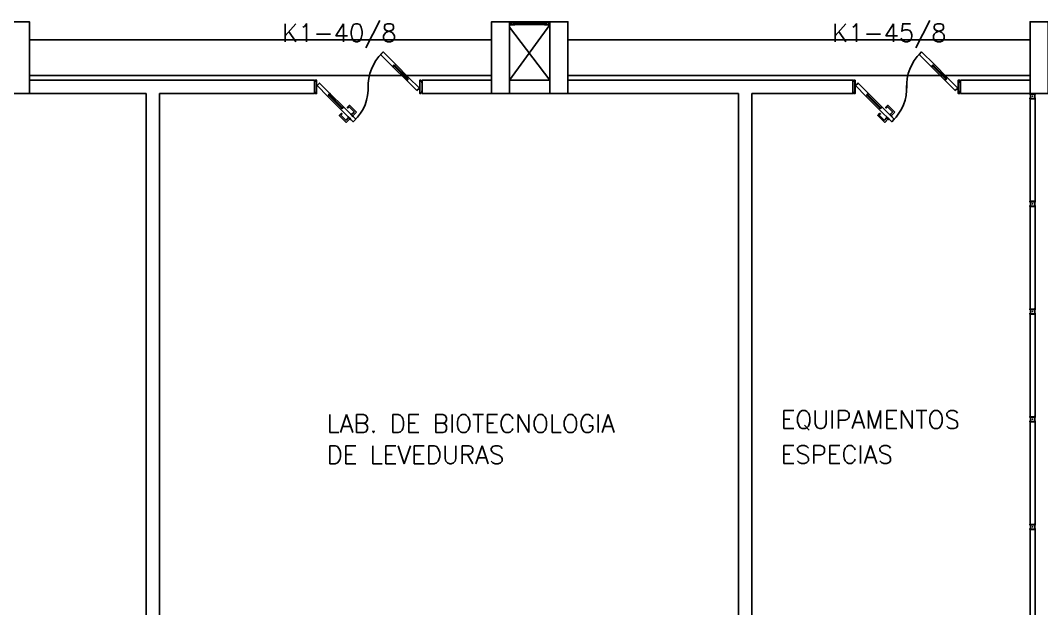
# Model space of a CAD drawing. Header units: millimetres. Extents: x 2801 to 3319, y 1187 to 1422.
# Drawn here: x 3088.27 to 3099.65, y 1344.54 to 1351.09 of the extents above; entities that cross this region are included whole.
import ezdxf

# ---------------------------------------------------------------- set-up
doc = ezdxf.new("R2010")
doc.units = ezdxf.units.MM
for name, color, linetype in [('AR-ALV', 2, 'Continuous'), ('AR-ESQ', 1, 'Continuous'), ('AR-ESTC', 3, 'Continuous'), ('AR-PORTA', 1, 'Continuous'), ('AR-SHAFT', 1, 'Continuous'), ('DIV2', 2, 'Continuous'), ('DT-ESQ-BAGUETE-C', 2, 'Continuous'), ('DT-ESQ-PERFIL CADEIRA-C', 2, 'Continuous'), ('DT-ESQ-PERFIL CADEIRA-V', 1, 'Continuous'), ('DT-ESQ-VENEZIANA-C', 2, 'Continuous'), ('DT-ESQ-VENEZIANA-V', 2, 'Continuous'), ('ENDEREÇO', 2, 'Continuous'), ('maçaneta', 1, 'Continuous'), ('mov', 1, 'Continuous'), ('PM-PERFIL U-C', 2, 'Continuous'), ('PM-VIDRO', 1, 'Continuous'), ('pm1', 2, 'Continuous'), ('pm2', 2, 'Continuous'), ('TEXTO', 2, 'Continuous')]:
    doc.layers.add(name, color=color, linetype=linetype)
doc.styles.add('UNB-100', font='simplex.shx', dxfattribs={"height": 0.2})
doc.styles.add('UNB1-100', font='simplex.shx', dxfattribs={"height": 0.2})

# ---------------------------------------------------------------- blocks, each defined once
blk = doc.blocks.new('EF01-P')
at = {"layer": 'DT-ESQ-BAGUETE-C', "ltscale": 0.1}
for points in [[(0.002, 0.035), (0.015, 0.035), (0.015, 0.033), (0.002, 0.033), (0.002, 0.005), (0.015, 0.005), (0.015, 0.004), (0.002, 0.004, -0.414214), (0, 0.005), (0, 0.033, -0.414214)], [(0.448, 0.035), (0.435, 0.035), (0.435, 0.033), (0.448, 0.033), (0.448, 0.005), (0.435, 0.005), (0.435, 0.004), (0.448, 0.004, 0.414214), (0.45, 0.005), (0.45, 0.033, 0.414214)]]:
    blk.add_lwpolyline(points, format="xyb", close=True, dxfattribs=at)
at = {"layer": 'DT-ESQ-PERFIL CADEIRA-C', "color": 2, "ltscale": 0.1}
for points in [[(0.01, 0.002), (0.01, 0.003), (0.002, 0.003, 1), (0.002, 0), (0.015, 0, 0.414214), (0.016, 0.002), (0.016, 0.033), (0.043, 0.033)], [(0.407, 0.006), (0.432, 0.006), (0.432, 0.016), (0.433, 0.016), (0.433, 0.006, -0.414214), (0.432, 0.005), (0.407, 0.005), (0.394, 0.005, -1), (0.394, 0.008), (0.407, 0.008), (0.407, 0.02), (0.407, 0.032), (0.394, 0.032, -1), (0.394, 0.035), (0.407, 0.035), (0.433, 0.035, -0.414214), (0.435, 0.033), (0.435, 0.002), (0.448, 0.002)]]:
    blk.add_lwpolyline(points, format="xyb", dxfattribs=at)
at = {"layer": 'DT-ESQ-PERFIL CADEIRA-C', "ltscale": 0.1}
for points in [[(0.043, 0.006), (0.018, 0.006), (0.018, 0.016), (0.016, 0.016), (0.016, 0.006, 0.414214), (0.018, 0.005), (0.043, 0.005), (0.056, 0.005, 1), (0.056, 0.008), (0.043, 0.008), (0.043, 0.02), (0.043, 0.032), (0.056, 0.032, 1), (0.056, 0.035), (0.043, 0.035), (0.016, 0.035, 0.414214), (0.015, 0.033), (0.015, 0.002), (0.002, 0.002)], [(0.041, 0.02), (0.041, 0.032, -0.414214), (0.043, 0.033), (0.056, 0.033)], [(0.041, 0.02), (0.041, 0.008, 0.414214), (0.043, 0.006), (0.056, 0.006)], [(0.408, 0.02), (0.408, 0.032, 0.414214), (0.407, 0.033), (0.394, 0.033)], [(0.408, 0.02), (0.408, 0.008, -0.414214), (0.407, 0.006), (0.394, 0.006)], [(0.44, 0.002), (0.44, 0.003), (0.448, 0.003, -1), (0.448, 0), (0.435, 0, -0.414214), (0.433, 0.002), (0.433, 0.033), (0.407, 0.033)]]:
    blk.add_lwpolyline(points, format="xyb", dxfattribs=at)
at = {"layer": 'DT-ESQ-PERFIL CADEIRA-V', "ltscale": 0.1}
blk.add_line((0.015, 0), (0.435, 0), dxfattribs=at)
at = {"layer": 'DT-ESQ-VENEZIANA-C', "ltscale": 0.1}
for p, q in [((0.043, 0.011), (0.407, 0.011)), ((0.043, 0.009), (0.407, 0.009))]:
    blk.add_line(p, q, dxfattribs=at)
at = {"layer": 'DT-ESQ-VENEZIANA-V', "ltscale": 0.1}
blk.add_line((0.043, 0.031), (0.407, 0.031), dxfattribs=at)
blk = doc.blocks.new('PM7B')
at = {"layer": 'maçaneta'}
for points in [[(0.732, -0.208), (0.771, -0.247), (0.785, -0.233), (0.758, -0.206, -0.414214), (0.758, -0.204), (0.813, -0.148), (0.827, -0.162), (0.834, -0.155), (0.81, -0.13)], [(0.806, -0.282), (0.845, -0.321), (0.923, -0.243), (0.898, -0.219), (0.891, -0.226), (0.905, -0.24), (0.849, -0.295, -0.414214), (0.847, -0.295), (0.82, -0.268)], [(0.845, -0.321), (0.806, -0.282), (0.82, -0.268), (0.847, -0.295, 0.414214), (0.849, -0.295), (0.905, -0.24), (0.891, -0.226), (0.898, -0.219), (0.923, -0.243)]]:
    blk.add_lwpolyline(points, format="xyb", close=True, dxfattribs=at)
for points in [[(0.792, -0.226), (0.764, -0.254), (0.767, -0.258), (0.795, -0.229)], [(0.792, -0.226), (0.764, -0.254), (0.767, -0.258), (0.795, -0.229)], [(0.827, -0.261), (0.799, -0.289), (0.795, -0.286), (0.824, -0.258)], [(0.827, -0.261), (0.799, -0.289), (0.795, -0.286), (0.824, -0.258)]]:
    blk.add_lwpolyline(points, close=True, dxfattribs=at)
at = {"layer": 'mov'}
for centre, start, end in [((0.099, 0.089), 356.8029, 46.3992), ((1.101, 0.061), 176.8029, 226.3992)]:
    blk.add_arc(centre, 0.501, start, end, dxfattribs=at)
at = {"layer": 'PM-PERFIL U-C'}
for p, q in [((0, 0.12), (0, 0.139)), ((0.002, 0.12), (0, 0.12)), ((0.001, 0.14), (0.01, 0.14)), ((0.01, 0.138), (0.002, 0.138)), ((0.002, 0.138), (0.002, 0.12)), ((0.01, 0.14), (0.01, 0.149)), ((0.012, 0.15), (0.023, 0.15)), ((0.023, 0.148), (0.012, 0.148)), ((0.012, 0.148), (0.012, 0.139)), ((0.023, 0.148), (0.023, 0.002)), ((0.025, 0.149), (0.025, 0.001)), ((1.175, 0.149), (1.175, 0.001)), ((1.188, 0.15), (1.176, 0.15)), ((1.177, 0.148), (1.188, 0.148)), ((1.177, 0.148), (1.177, 0.002)), ((1.188, 0.148), (1.188, 0.139)), ((1.189, 0.138), (1.198, 0.138)), ((1.19, 0.14), (1.19, 0.149)), ((1.198, 0.14), (1.19, 0.14)), ((1.198, 0.138), (1.198, 0.12)), ((1.198, 0.12), (1.2, 0.12)), ((1.2, 0.12), (1.2, 0.139)), ((0, 0.012), (0, 0.03)), ((0, 0.03), (0.002, 0.03)), ((0.01, 0.01), (0.001, 0.01)), ((0.002, 0.03), (0.002, 0.012)), ((0.002, 0.012), (0.01, 0.012)), ((0.01, 0.001), (0.01, 0.01)), ((0.012, 0.01), (0.012, 0.002)), ((0.012, 0.002), (0.023, 0.002)), ((0.023, 0), (0.012, 0)), ((1.188, 0.002), (1.177, 0.002)), ((1.176, 0), (1.188, 0)), ((1.188, 0.01), (1.188, 0.002)), ((1.198, 0.012), (1.189, 0.012)), ((1.19, 0.01), (1.198, 0.01)), ((1.19, 0.001), (1.19, 0.01)), ((1.198, 0.03), (1.198, 0.012)), ((1.2, 0.03), (1.198, 0.03)), ((1.2, 0.012), (1.2, 0.03))]:
    blk.add_line(p, q, dxfattribs=at)
for centre, start, end in [((0.001, 0.139), 90, 180), ((0.012, 0.149), 90, 180), ((0.01, 0.139), 270, 0), ((0.023, 0.149), 0, 90), ((1.176, 0.149), 90, 180), ((1.188, 0.149), 0, 90), ((1.189, 0.139), 180, 270), ((1.198, 0.139), 0, 90), ((0.001, 0.012), 180, 270), ((0.01, 0.01), 0, 90), ((0.012, 0.001), 180, 270), ((0.023, 0.001), 269.9386, 0), ((1.176, 0.001), 180, 270.0614), ((1.189, 0.01), 90, 180), ((1.188, 0.001), 270, 0), ((1.198, 0.012), 270, 0)]:
    blk.add_arc(centre, 0.0015, start, end, dxfattribs=at)
at = {"layer": 'PM-VIDRO'}
for p, q in [((0.161, 0.171), (0.302, 0.312)), ((0.309, 0.305), (0.168, 0.164)), ((0.891, -0.155), (1.032, -0.014)), ((1.039, -0.021), (0.898, -0.162))]:
    blk.add_line(p, q, dxfattribs=at)
at = {"layer": 'pm1'}
for p, q in [((0.302, 0.312), (0.291, 0.323)), ((0.302, 0.312), (0.309, 0.319)), ((0.327, 0.302), (0.309, 0.319)), ((0.316, 0.312), (0.309, 0.305)), ((0.32, 0.294), (0.309, 0.305)), ((0.327, 0.302), (0.32, 0.294)), ((0.03, 0.061), (0.15, 0.181)), ((0.178, 0.153), (0.058, 0.033)), ((0.15, 0.181), (0.161, 0.171)), ((0.154, 0.164), (0.161, 0.171)), ((0.171, 0.146), (0.154, 0.164)), ((0.168, 0.164), (0.161, 0.157)), ((0.168, 0.164), (0.178, 0.153)), ((0.178, 0.153), (0.171, 0.146)), ((0.058, 0.033), (0.03, 0.061)), ((1.022, -0.003), (1.029, 0.004)), ((1.029, 0.004), (1.046, -0.014)), ((1.032, -0.014), (1.039, -0.007)), ((1.046, -0.014), (1.039, -0.021)), ((0.873, -0.152), (0.88, -0.144)), ((0.873, -0.152), (0.891, -0.169)), ((0.88, -0.144), (0.891, -0.155)), ((0.884, -0.162), (0.891, -0.155)), ((0.898, -0.162), (0.891, -0.169)), ((0.898, -0.162), (0.909, -0.173))]:
    blk.add_line(p, q, dxfattribs=at)
for points in [[(0.291, 0.323), (0.433, 0.464), (0.461, 0.436), (0.32, 0.294)], [(1.032, -0.014), (1.022, -0.003), (1.142, 0.117), (1.17, 0.089), (1.05, -0.031), (1.039, -0.021)], [(0.909, -0.173), (0.767, -0.314), (0.739, -0.286), (0.873, -0.152)]]:
    blk.add_lwpolyline(points, dxfattribs=at)
at = {"layer": 'pm2'}
for p, q in [((0.15, 0.181), (0.291, 0.323)), ((0.32, 0.294), (0.178, 0.153)), ((0.88, -0.144), (1.022, -0.003)), ((1.05, -0.031), (0.909, -0.173))]:
    blk.add_line(p, q, dxfattribs=at)
blk = doc.blocks.new('MTT')
for p, q in [((-0.029, 0.018), (-0.029, 0.029)), ((-0.019, 0.029), (-0.029, 0.029)), ((-0.024, 0.018), (-0.029, 0.018)), ((-0.024, 0.018), (-0.024, -0.019)), ((-0.019, 0.024), (-0.019, 0.029)), ((-0.019, 0.024), (0.018, 0.024)), ((-0.005, 0), (0.005, 0)), ((0, -0.005), (0, 0.005)), ((0.018, 0.024), (0.018, 0.029)), ((0.018, 0.029), (0.029, 0.029)), ((0.024, 0.018), (0.029, 0.018)), ((0.024, 0.018), (0.024, -0.019)), ((0.029, 0.018), (0.029, 0.029)), ((-0.029, -0.019), (-0.024, -0.019)), ((-0.029, -0.019), (-0.029, -0.029)), ((-0.019, -0.029), (-0.029, -0.029)), ((0.018, -0.024), (-0.019, -0.024)), ((-0.019, -0.024), (-0.019, -0.029)), ((0.018, -0.024), (0.018, -0.029)), ((0.018, -0.029), (0.029, -0.029)), ((0.029, -0.019), (0.024, -0.019)), ((0.029, -0.019), (0.029, -0.029))]:
    blk.add_line(p, q)
blk = doc.blocks.new('DIV12')
for p, q in [((-0.0051, 0), (0.0051, 0)), ((0, -0.0051), (0, 0.0051)), ((0.0285, 0.0285), (1.1715, 0.0285)), ((0.0285, -0.0285), (0.0285, 0.0285)), ((1.1715, -0.0285), (1.1715, 0.0285)), ((1.1949, 0), (1.2051, 0)), ((1.2, -0.0051), (1.2, 0.0051)), ((0.0285, -0.0285), (1.1715, -0.0285))]:
    blk.add_line(p, q)

msp = doc.modelspace()

# ---------------------------------------------------------------- linework, layer by layer
at = {"layer": 'AR-ALV'}
for p, q in [((3091.55, 1350.425), (3088.375, 1350.425)), ((3091.55, 1350.425), (3091.55, 1350.275)), ((3092.75, 1350.425), (3092.75, 1350.275)), ((3093.525, 1350.425), (3092.75, 1350.425)), ((3094.175, 1350.425), (3093.725, 1350.425)), ((3097.55, 1350.425), (3094.375, 1350.425)), ((3097.55, 1350.275), (3097.55, 1350.425)), ((3099.525, 1350.425), (3098.75, 1350.425)), ((3098.75, 1350.275), (3098.75, 1350.425)), ((3089.675, 1350.275), (3088.375, 1350.275)), ((3089.675, 1350.275), (3089.675, 1341.95)), ((3089.825, 1350.275), (3089.825, 1341.95)), ((3089.825, 1350.275), (3091.55, 1350.275)), ((3094.375, 1350.275), (3092.75, 1350.275)), ((3096.275, 1350.275), (3094.375, 1350.275)), ((3096.275, 1350.275), (3096.275, 1341.95)), ((3096.425, 1350.275), (3096.425, 1341.95)), ((3097.55, 1350.275), (3096.425, 1350.275)), ((3099.525, 1350.275), (3098.75, 1350.275))]:
    msp.add_line(p, q, dxfattribs=at)
at = {"layer": 'AR-ESTC'}
for points in [[(3088.175, 1351.075), (3088.375, 1351.075), (3088.375, 1350.275), (3088.175, 1350.275)], [(3093.725, 1351.075), (3093.525, 1351.075), (3093.525, 1350.275), (3093.725, 1350.275)], [(3094.175, 1351.075), (3094.375, 1351.075), (3094.375, 1350.275), (3094.175, 1350.275)], [(3099.725, 1351.075), (3099.525, 1351.075), (3099.525, 1350.275), (3099.725, 1350.275)]]:
    msp.add_lwpolyline(points, close=True, dxfattribs=at)
at = {"layer": 'AR-SHAFT'}
for p, q in [((3093.725, 1350.425), (3094.173, 1351.04)), ((3093.726, 1351.016), (3094.175, 1350.425)), ((3088.375, 1350.875), (3093.525, 1350.875)), ((3094.375, 1350.875), (3099.525, 1350.875)), ((3088.375, 1350.475), (3093.525, 1350.475)), ((3094.375, 1350.475), (3099.525, 1350.475))]:
    msp.add_line(p, q, dxfattribs=at)

# ---------------------------------------------------------------- block references
at = {"layer": 'AR-ESQ', "rotation": 180}
msp.add_blockref('EF01-P', (3094.175, 1351.075), dxfattribs=at)
at = {"layer": 'AR-PORTA', "xscale": -1}
for p in [(3092.75, 1350.275), (3098.75, 1350.275)]:
    msp.add_blockref('PM7B', p, dxfattribs=at)
at = {"layer": 'DIV2', "xscale": -1}
for name, p, rotation in [('MTT', (3099.553, 1350.246), 180), ('DIV12', (3099.553, 1349.046), 270), ('MTT', (3099.553, 1349.046), 180), ('DIV12', (3099.553, 1347.846), 270), ('MTT', (3099.553, 1347.846), 180), ('DIV12', (3099.553, 1346.646), 270), ('MTT', (3099.553, 1346.646), 180), ('DIV12', (3099.553, 1345.446), 270), ('MTT', (3099.553, 1345.446), 180), ('DIV12', (3099.553, 1344.246), 270)]:
    msp.add_blockref(name, p, dxfattribs=dict(at, rotation=rotation))

# ---------------------------------------------------------------- texts
at = {"layer": 'ENDEREÇO', "style": 'UNB1-100'}
for s, p in [('K1-40/8', (3091.19, 1350.853)), ('K1-45/8', (3097.318, 1350.853))]:
    msp.add_text(s, height=0.2, dxfattribs=at).set_placement(p)
at = {"layer": 'TEXTO', "style": 'UNB-100'}
for s, p in [('LAB. DE BIOTECNOLOGIA ', (3091.687, 1346.497)), ('EQUIPAMENTOS', (3096.746, 1346.542)), ('DE LEVEDURAS', (3091.687, 1346.15)), ('ESPECIAS', (3096.746, 1346.153))]:
    msp.add_text(s, height=0.2, dxfattribs=at).set_placement(p)

doc.saveas('drawing.dxf')
